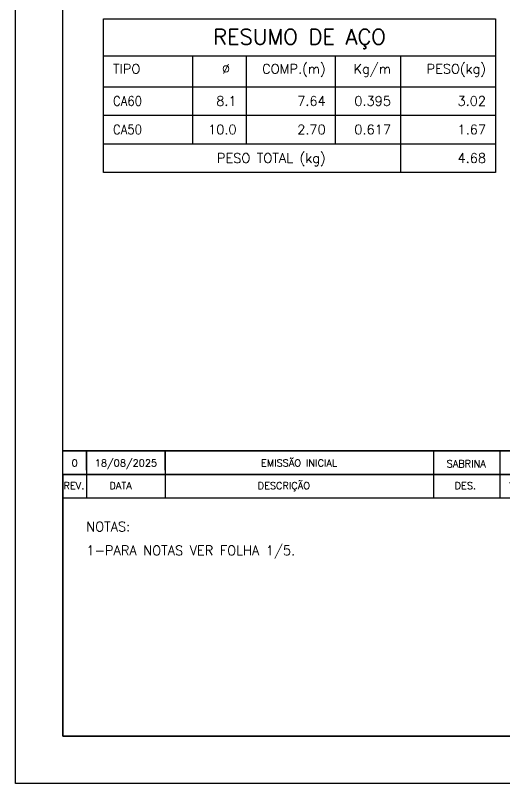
# Model space of a CAD drawing. Header units: centimetres. Extents: x 1658 to 19651, y 8294 to 11444.
# Drawn here: x 17423 to 18196, y 8294 to 9506 of the extents above; entities that cross this region are included whole.
import ezdxf
from ezdxf.enums import TextEntityAlignment as Align

# ---------------------------------------------------------------- set-up
doc = ezdxf.new("R2010")
doc.units = ezdxf.units.CM
doc.header["$LTSCALE"] = 50
doc.header["$MEASUREMENT"] = 0
for name, color, linetype in [('FORMATO-PRECON', 2, 'Continuous'), ('HACHURAS-PRECON', 1, 'Continuous'), ('LINHA-01-PRECON', 1, 'Continuous'), ('ListaF', 3, 'Continuous')]:
    doc.layers.add(name, color=color, linetype=linetype)
doc.styles.add('PRECON-ROMANS', font='romans.shx')
doc.styles.add('ROMANS', font='ROMANS.SHX', dxfattribs={"oblique": 15, "height": 3})
doc.styles.get("Standard").update_dxf_attribs({"font": 'romans.shx'})

# ---------------------------------------------------------------- blocks, each defined once
blk = doc.blocks.new('A$C2E607E54')
at = {"layer": 'FORMATO-PRECON'}
blk.add_lwpolyline([(0, 4200), (2970, 4200), (2970, 0), (0, 0)], close=True, dxfattribs=at)
at = {"layer": 'FORMATO-PRECON', "color": 6}
blk.add_lwpolyline([(100, 3950), (2870, 3950), (2870, 100), (100, 100)], close=True, dxfattribs=at)
blk = doc.blocks.new('A$C6E105C5C')
at = {"layer": 'FORMATO-PRECON', "color": 6}
for q in [(1020, 50), (0, 0)]:
    blk.add_line((0, 50), q, dxfattribs=at)
at = {"layer": 'FORMATO-PRECON', "color": 3}
blk.add_lwpolyline([(0, 50), (1020, 50), (1020, 0), (0, 0)], close=True, dxfattribs=at)
at = {"layer": 'FORMATO-PRECON', "color": 1}
for points in [[(50, 50), (50, 0)], [(215, 50), (215, 0)], [(780, 50), (780, 0)], [(920, 50), (920, 0)]]:
    blk.add_lwpolyline(points, dxfattribs=at)
at = {"layer": 'FORMATO-PRECON', "style": 'ROMANS'}
for s, p in [('REV.', (1.3, 19.2)), ('DATA', (98.1, 19.2)), ('DESCRIÇÃO', (410.2, 19.2)), ('DES.', (824.6, 19.2)), ('VISTO', (940, 19.2))]:
    blk.add_text(s, height=15, dxfattribs=at).set_placement(p)
blk = doc.blocks.new('REV-A3-V')
at = {"layer": 'FORMATO-PRECON', "color": 1}
for p, q in [((780, 50), (780, 9.1)), ((920, 50), (920, 9.1))]:
    blk.add_line(p, q, dxfattribs=at)
for points in [[(1020, 50), (0, 50)], [(50, 9.1), (50, 50)], [(50, 50), (50, 0)], [(215, 9.1), (215, 50)], [(215, 50), (215, 0)], [(780, 50), (780, 0)], [(920, 50), (920, 0)]]:
    blk.add_lwpolyline(points, dxfattribs=at)
blk.add_lwpolyline([(1020, 0), (0, 0), (0, 50), (1020, 50)], close=True, dxfattribs=at)
at = {"layer": 'FORMATO-PRECON', "color": 2, "style": 'PRECON-ROMANS', "flags": 12}
for p in [(24.8, 24), (132.8, 24), (497.2, 24)]:
    blk.add_attdef('X', text='', height=15, dxfattribs=at).set_placement(p, align=Align.MIDDLE_CENTER)
at = {"layer": 'FORMATO-PRECON', "style": 'PRECON-ROMANS', "flags": 12}
for p in [(849.1, 22.6), (970, 22.6)]:
    blk.add_attdef('X', text='', height=15, dxfattribs=at).set_placement(p, align=Align.MIDDLE_CENTER)

msp = doc.modelspace()

# ---------------------------------------------------------------- linework, layer by layer
at = {"layer": 'FORMATO-PRECON', "color": 6}
msp.add_lwpolyline([(19575.86, 8743.94), (17498.36, 8743.94), (17498.36, 8368.94), (19575.86, 8368.94)], close=True, dxfattribs=at)
at = {"layer": 'ListaF', "color": 2}
for p, q in [((17562.62, 9258), (17562.62, 9499.95)), ((17562.62, 9499.95), (18181.37, 9499.95)), ((18181.37, 9499.95), (18181.37, 9258)), ((17562.62, 9441.82), (18181.37, 9441.82)), ((17703.25, 9441.82), (17703.25, 9303)), ((17787.62, 9441.82), (17787.62, 9303)), ((17928.25, 9441.82), (17928.25, 9303)), ((18031.37, 9441.82), (18031.37, 9258)), ((17562.62, 9393.07), (18181.37, 9393.07)), ((17562.62, 9348), (18181.37, 9348)), ((17562.62, 9303), (18181.37, 9303)), ((18181.37, 9258), (17562.62, 9258))]:
    msp.add_line(p, q, dxfattribs=at)

# ---------------------------------------------------------------- block references
at = {"color": 1}
ref = msp.add_blockref('REV-A3-V', (17498.36, 8781.44), dxfattribs=dict(at, xscale=0.749999976233481, yscale=0.749999976233481, zscale=0.749999976233481, rotation=359.9999999942736))
ref.add_attrib('X', '0', dxfattribs={"layer": 'FORMATO-PRECON', "color": 2, "height": 11.25, "rotation": 360, "style": 'PRECON-ROMANS', "flags": 12}).set_placement((17516.92, 8799.46), align=Align.MIDDLE_CENTER)
ref.add_attrib('X', '18/08/2025', dxfattribs={"layer": 'FORMATO-PRECON', "color": 2, "height": 11.25, "rotation": 360, "style": 'PRECON-ROMANS', "flags": 12}).set_placement((17597.94, 8799.46), align=Align.MIDDLE_CENTER)
ref.add_attrib('X', 'EMISSÃO INICIAL', dxfattribs={"layer": 'FORMATO-PRECON', "color": 2, "height": 11.25, "rotation": 360, "style": 'PRECON-ROMANS', "flags": 12}).set_placement((17871.27, 8799.46), align=Align.MIDDLE_CENTER)
ref.add_attrib('X', 'SABRINA', dxfattribs={"layer": 'FORMATO-PRECON', "height": 11.25, "rotation": 360, "style": 'PRECON-ROMANS', "flags": 12}).set_placement((18135.2, 8798.36), align=Align.MIDDLE_CENTER)
ref.add_attrib('X', 'KARLA', dxfattribs={"layer": 'FORMATO-PRECON', "height": 11.25, "rotation": 360, "style": 'PRECON-ROMANS', "width": 0.8, "flags": 12}).set_placement((18225.88, 8798.36), align=Align.MIDDLE_CENTER)
at = {"color": 1, "xscale": 0.749999976233481, "yscale": 0.749999976233481, "zscale": 0.749999976233481, "rotation": 359.9999999942736}
msp.add_blockref('A$C6E105C5C', (17498.36, 8743.94), dxfattribs=at)
at = {"layer": 'HACHURAS-PRECON', "xscale": 0.7499999999999996, "yscale": 0.7499999999999996, "zscale": 0.7499999999999996}
msp.add_blockref('A$C2E607E54', (17423.36, 8293.94), dxfattribs=at)

# ---------------------------------------------------------------- texts
at = {"layer": 'LINHA-01-PRECON', "color": 2, "insert": (17535.28, 8706.77), "char_height": 15, "attachment_point": 1}
msp.add_mtext('\\A1;\\pxsm1.5,ql;{\\C3;NOTAS:\\P}1-PARA NOTAS VER FOLHA 1/5.', dxfattribs=at)
at = {"layer": 'ListaF', "color": 4}
msp.add_text('RESUMO DE AÇO', height=24.375, dxfattribs=at).set_placement((17872, 9471.82), align=Align.MIDDLE_CENTER)
at = {"layer": 'ListaF', "color": 2}
msp.add_text('TIPO', height=15, dxfattribs=at).set_placement((17577.62, 9421.2), align=Align.MIDDLE_LEFT)
for s, p in [('Ø ', (17772.62, 9421.2)), ('COMP.(m)', (17913.25, 9421.2)), ('Kg/m', (18016.37, 9421.2)), ('PESO(kg)', (18166.37, 9421.2))]:
    msp.add_text(s, height=15, dxfattribs=at).set_placement(p, align=Align.MIDDLE_RIGHT)
at = {"layer": 'ListaF', "color": 3, "width": 0.9}
for s, p in [('CA60', (17577.62, 9370.5)), ('CA50', (17577.62, 9325.5))]:
    msp.add_text(s, height=15, dxfattribs=at).set_placement(p, align=Align.MIDDLE_LEFT)
at = {"layer": 'ListaF', "color": 3}
for s, p in [('8.1', (17772.62, 9370.5)), ('7.64', (17913.25, 9370.5)), ('0.395', (18016.37, 9370.5)), ('3.02', (18166.37, 9370.5)), ('10.0', (17772.62, 9325.5)), ('2.70', (17913.25, 9325.5)), ('0.617', (18016.37, 9325.5)), ('1.67', (18166.37, 9325.5)), ('PESO TOTAL (kg)', (17913.25, 9280.5)), ('4.68', (18166.37, 9280.5))]:
    msp.add_text(s, height=15, dxfattribs=at).set_placement(p, align=Align.MIDDLE_RIGHT)

doc.saveas('drawing.dxf')
